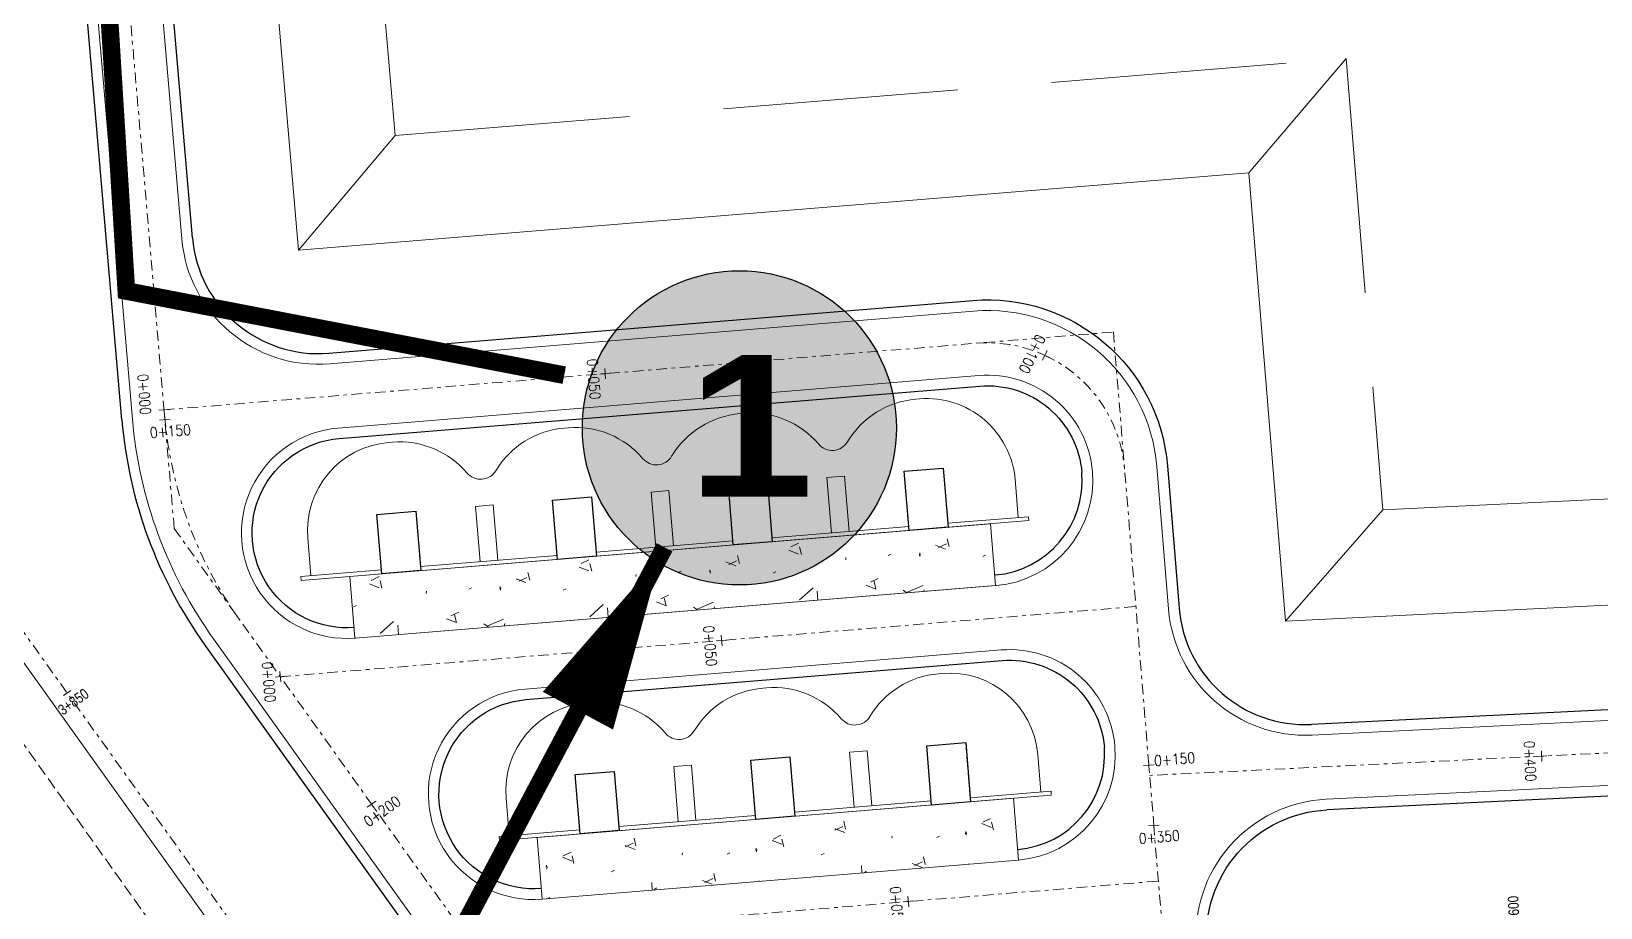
# Model space of a CAD drawing. Header units: metres. Extents: x -703672 to 3951284, y -4124475 to 4104628.
# Drawn here: x 327825.5 to 328002.8, y 4103498.8 to 4103597.7 of the extents above; entities that cross this region are included whole.
import ezdxf

# ---------------------------------------------------------------- set-up
doc = ezdxf.new("R2010")
doc.units = ezdxf.units.M
doc.header["$MEASUREMENT"] = 0
for name, pattern in [('DGN Style 2', [1.328383, 0.79703, -0.531353]), ('DGN Style 3', [1.859736, 1.328383, -0.531353]), ('DGN Style 7', [2.656765, 1.195544, -0.531353, 0.398515, -0.531353])]:
    doc.linetypes.add(name, pattern=pattern)
for name, color, linetype, lineweight in [('C-ALGN-STAT', 8, 'Continuous', 0), ('C-ALGN-STAT1', 8, 'Continuous', 0), ('C-ANNO-PATT', 251, 'Continuous', 0), ('C-ANNO-TEXT', 7, 'Continuous', 25), ('C-APRN-OTLN', 7, 'Continuous', 0), ('C-PADS-OTLN', 9, 'Continuous', 30), ('C-PROP-BASE', 2, 'CONLMT', 0), ('C-ROAD-CNTR', 8, 'DGN Style 7', 0), ('C-ROAD-CURB', 9, 'Continuous', 0), ('C-ROAD-OTLN', 7, 'Continuous', 0), ('C-SITE-EROS', 252, 'Continuous', 0), ('C-SITE-STRC(Magnum)', 252, 'Continuous', 0), ('C-STRM-HDWL', 3, 'Continuous', 0)]:
    doc.layers.add(name, color=color, linetype=linetype, lineweight=lineweight)
doc.styles.add('DGN', font='ENGINEERING.shx', dxfattribs={"width": 0.85, "height": 1.2})
doc.styles.add('Style-Arial Black', font='')
doc.styles.add('Style-ENGINEERING', font='ENGINEERING.shx')
doc.styles.get('Style-Arial Black').set_extended_font_data('Arial Black')
doc.linetypes.add('CONLMT', pattern='A,0.10417,-0.009026,[2,dgnlstyle-tsaec.shx,S=4.1336e-05,R=0,X=0,Y=0],-0.009026', length=0.122222)

# ---------------------------------------------------------------- blocks, each defined once
blk = doc.blocks.new('lbl_tic')
at = {"color": 0, "linetype": 'ByBlock', "lineweight": -2}
blk.add_line((0, -0.04165), (0, 0.04165), dxfattribs=at)

msp = doc.modelspace()

# ---------------------------------------------------------------- hatches: boundary and pattern name
at = {"layer": 'C-ANNO-PATT'}
h = msp.add_hatch(dxfattribs=at)
h.set_pattern_fill('CONCRT', color=256, style=0, pattern_type=2)
h.set_pattern_definition([(25.31, (327911.241, 4103539.472), (-34.28868, -14.664636), [0.9851, -200.387]), (283.121, (327912.241, 4103539.472), (-23.061825, 105.408698), [0.8989, -191.301]), (158.308, (327912.1325, 4103538.6424), (-36.78157, 8.9706), [1.1851, -52.489]), (41.966, (327912.241, 4103533.472), (-76.68438, -65.73), [2.0496, -115.338]), (273.292, (327914.2409, 4103534.472), (-11.836287, 225.481385), [1.8162, -247.711]), (164.206, (327914.241, 4103532.472), (-160.21783, 46.75207), [1.652, -203.076]), (23.155, (327911.214, 4103545.159), (-23.6901, -1.8979), [2.0497, -35.2433]), (254.802, (327913.241, 4103545.472), (8.106014, 36.40138), [1.8496, -162.262]), (145.367, (327912.241, 4103544.472), (-13.091467, 10.86843), [1.6727, -186.226]), (263.4276, (327917.4805, 4103538.2486), (19.332393, 156.47407), [0.2562, -217.6865]), (26.576, (327922.241, 4103538.472), (-79.17636, -42.09528), [0.3499, -126.52]), (26.576, (327909.241, 4103530.472), (-79.17636, -42.09528), [0.3499, -126.52]), (26.576, (327909.241, 4103536.472), (-79.17636, -42.09528), [0.3499, -126.52]), (236.8008, (327915.4078, 4103530.038), (-10.5987, -12.76644), [0.3216, -149.978]), (26.576, (327915.5164, 4103542.8339), (-79.17636, -42.09518), [0.3499, -126.5201]), (26.576, (327906.241, 4103540.472), (-79.17636, -42.09528), [0.3499, -126.52]), (25.31, (327904.241, 4103537.472), (-34.28868, -14.664636), [0.9851, -200.387]), (283.121, (327905.241, 4103538.472), (-23.061825, 105.4087), [0.8989, -191.301]), (158.308, (327905.023, 4103537.319), (-36.7816, 8.9706), [1.185, -52.489]), (25.31, (327920.241, 4103535.472), (-34.28868, -14.664636), [0.9851, -200.387]), (283.1213, (327920.6507, 4103535.5767), (-23.062397, 105.40831), [0.8989, -191.3008]), (158.308, (327920.855, 4103534.7013), (-36.78157, 8.9706), [1.1851, -52.489]), (263.4276, (327912.7761, 4103549.4876), (19.332393, 156.47407), [0.2562, -217.6865]), (263.4276, (327925.81, 4103538.7721), (19.332393, 156.47407), [0.2562, -217.6865])])
h.paths.add_polyline_path([(327862.12607, 4103529.22247, -0.000001954), (327862.12616, 4103529.22248), (327934.41909, 4103535.15621), (327933.84768, 4103542.11796), (327861.49023, 4103536.17893), (327862.06164, 4103529.21719, 0.001358101)])
h = msp.add_hatch(dxfattribs=at)
h.set_pattern_fill('CONCRT', color=256, style=0, pattern_type=2)
h.set_pattern_definition([(25.307, (327916.241, 4103507.472), (-34.28945, -14.66284), [0.9851, -200.387]), (283.119, (327917.241, 4103508.472), (-23.058146, 105.4095), [0.8989, -191.301]), (158.305, (327917.349, 4103507.2006), (-36.7812, 8.9721), [1.185, -52.489]), (41.964, (327918.241, 4103501.472), (-76.68667, -65.72732), [2.0496, -115.338]), (273.29, (327919.2409, 4103503.472), (-11.828416, 225.481798), [1.8162, -247.711]), (164.204, (327919.241, 4103501.472), (-160.216197, 46.757663), [1.652, -203.076]), (23.153, (327916.431, 4103513.717), (-23.6902, -1.897), [2.0497, -35.2433]), (254.8, (327918.241, 4103514.472), (8.107285, 36.401096), [1.8496, -162.262]), (145.364, (327918.241, 4103512.472), (-13.0909, 10.869114), [1.6727, -186.226]), (263.425, (327922.6968, 4103506.8066), (19.338974, 156.473256), [0.2562, -217.6865]), (26.5735, (327927.7316, 4103506.6428), (-79.17813, -42.09185), [0.3499, -126.5201]), (26.5735, (327914.5511, 4103499.4424), (-79.17813, -42.09185), [0.3499, -126.5201]), (26.5735, (327914.6962, 4103504.6773), (-79.17813, -42.09185), [0.3499, -126.5201]), (236.798, (327920.241, 4103498.472), (-10.5993, -12.7659), [0.3216, -149.978]), (26.5735, (327920.7329, 4103511.392), (-79.17813, -42.09185), [0.3499, -126.5201]), (26.5735, (327911.4726, 4103509.2467), (-79.17813, -42.09185), [0.3499, -126.5201]), (25.307, (327909.241, 4103506.472), (-34.28945, -14.66284), [0.9851, -200.387]), (283.119, (327910.241, 4103506.472), (-23.058146, 105.4095), [0.8989, -191.301]), (158.305, (327910.2394, 4103505.8773), (-36.7812, 8.9721), [1.185, -52.489]), (25.307, (327925.241, 4103503.472), (-34.289447, -14.66284), [0.9851, -200.387]), (283.119, (327926.241, 4103504.472), (-23.058146, 105.409503), [0.8989, -191.301]), (158.305, (327926.071, 4103503.259), (-36.7812, 8.9721), [1.185, -52.489]), (263.425, (327917.9929, 4103518.0457), (19.338974, 156.473256), [0.2562, -217.6865]), (263.425, (327931.0263, 4103507.3298), (19.338974, 156.473256), [0.2562, -217.6865])])
h.paths.add_polyline_path([(327937.03593, 4103504.15151), (327936.46408, 4103511.12812), (327882.66104, 4103506.71803), (327883.2329, 4103499.74143)])
at = {"layer": 'C-ANNO-TEXT', "lineweight": -2, "ltscale": 0.6}
h = msp.add_hatch(color=2, dxfattribs=at)
h.dxf.hatch_style = 1
h.paths.add_polyline_path([(327887.7612, 4103552.95376, 1), (327923.24201, 4103552.95376, 1)])

# ---------------------------------------------------------------- linework, layer by layer
at = {"layer": 'C-ALGN-STAT1', "flags": 128}
msp.add_lwpolyline([(327829.16072, 4103522.71948), (327829.97377, 4103523.30168)], dxfattribs=at)
at = {"layer": 'C-ANNO-TEXT', "color": 1, "lineweight": -2, "ltscale": 0.6, "const_width": 2}
for points in [[(327885.70913, 4103558.90011), (327836.24874, 4103568.40712), (327819.12588, 4103844.10534), (327501.41966, 4103810.83207)], [(328081.98904, 4103182.59926), (328073.86192, 4103206.95704), (328005.55067, 4103190.34935), (327926.30316, 4103363.96993), (327855.49694, 4103461.15185), (327897.03813, 4103539.46574)]]:
    msp.add_lwpolyline(points, dxfattribs=at)
at = {"layer": 'C-ANNO-TEXT', "color": 1, "lineweight": -2, "ltscale": 0.6}
msp.add_lwpolyline([(327896.61768, 4103538.42115, 0, 9, 0), (327887.26156, 4103521.01555, 0, 0, 0)], format="xyseb", dxfattribs=at)
at = {"layer": 'C-ANNO-TEXT', "color": 0, "lineweight": -2, "ltscale": 0.6}
msp.add_circle((327905.50161, 4103552.95376), 17.74041, dxfattribs=at)
at = {"layer": 'C-APRN-OTLN'}
for p, q in [((327855.98571, 4103535.73583), (327938.1901, 4103542.47389)), ((327929.0333, 4103542.17485), (327938.15273, 4103542.92234)), ((327938.15273, 4103542.92234), (327938.1901, 4103542.47389)), ((327889.32643, 4103538.92018), (327904.77464, 4103540.18643)), ((327909.17987, 4103540.54751), (327924.62807, 4103541.81376)), ((327869.473, 4103537.29285), (327884.9212, 4103538.5591)), ((327855.94834, 4103536.18427), (327865.06777, 4103536.93177)), ((327855.94834, 4103536.18427), (327855.98571, 4103535.73583)), ((327931.57841, 4103511.17916), (327940.69783, 4103511.92665)), ((327940.69783, 4103511.92665), (327940.7352, 4103511.47821)), ((327878.38879, 4103506.36785), (327940.7352, 4103511.47821)), ((327911.72901, 4103509.55818), (327927.17722, 4103510.82442)), ((327936.46408, 4103511.12812), (327937.03593, 4103504.15151)), ((327891.87557, 4103507.93085), (327907.32378, 4103509.19709)), ((327878.35092, 4103506.82227), (327887.47034, 4103507.56976)), ((327878.35092, 4103506.82227), (327878.38879, 4103506.36785)), ((327883.2329, 4103499.74143), (327882.66104, 4103506.71803))]:
    msp.add_line(p, q, dxfattribs=at)
at = {"layer": 'C-APRN-OTLN', "flags": 128}
msp.add_lwpolyline([(327862.12607, 4103529.22247, -0.000001954), (327862.12616, 4103529.22248), (327934.41909, 4103535.15621), (327933.84768, 4103542.11796), (327861.49023, 4103536.17893), (327862.06164, 4103529.21719, 0.001358101), (327862.12607, 4103529.22247)], format="xyb", close=True, dxfattribs=at)
msp.add_lwpolyline([(327937.03593, 4103504.15151), (327936.46408, 4103511.12812), (327882.66104, 4103506.71803), (327883.2329, 4103499.74143), (327937.03593, 4103504.15151)], close=True, dxfattribs=at)
at = {"layer": 'C-PADS-OTLN', "flags": 128}
for points in [[(327929.07067, 4103541.7264), (327924.66594, 4103541.35934), (327924.10871, 4103548.04616), (327928.51344, 4103548.41322), (327929.07067, 4103541.7264)], [(327909.21724, 4103540.09907), (327904.81251, 4103539.73201), (327904.25527, 4103546.41883), (327908.66, 4103546.78589), (327909.21724, 4103540.09907)], [(327889.3638, 4103538.47174), (327884.95907, 4103538.10468), (327884.40183, 4103544.7915), (327888.80657, 4103545.15856), (327889.3638, 4103538.47174)], [(327869.51037, 4103536.84441), (327865.10563, 4103536.47735), (327864.5484, 4103543.16417), (327868.95313, 4103543.53123), (327869.51037, 4103536.84441)], [(327931.62031, 4103510.73109), (327927.21558, 4103510.36403), (327926.65835, 4103517.05085), (327931.06308, 4103517.41791), (327931.62031, 4103510.73109)], [(327911.76688, 4103509.10376), (327907.36215, 4103508.7367), (327906.80491, 4103515.42352), (327911.20964, 4103515.79058), (327911.76688, 4103509.10376)], [(327891.91344, 4103507.47643), (327887.50871, 4103507.10937), (327886.95147, 4103513.79619), (327891.35621, 4103514.16325), (327891.91344, 4103507.47643)]]:
    msp.add_lwpolyline(points, close=True, dxfattribs=at)
at = {"layer": 'C-PROP-BASE', "color": 251, "linetype": 'DGN Style 7'}
msp.add_lwpolyline([(327967.45065, 4102823.9023), (327967.67516, 4102824.12681), (327963.61216, 4102830.35281), (327958.86116, 4102839.62681), (327952.83116, 4102853.06081), (327946.86716, 4102882.87981), (327924.91316, 4102980.00481), (327924.15916, 4102984.46081), (327902.36816, 4103081.55281), (327900.27116, 4103091.05481), (327878.909, 4103183.85949), (327989.16637, 4103211.2745), (327959.11517, 4103311.44486), (327851.15371, 4103492.86476), (327788.78913, 4103579.95787)], dxfattribs=at)
at = {"layer": 'C-ROAD-CNTR'}
for p, q in [((327841.66223, 4103541.58882), (327818.73101, 4103808.02777)), ((327840.50921, 4103554.98585), (327947.74554, 4103563.77571)), ((327947.74554, 4103563.77571), (327955.36749, 4103470.78756)), ((327841.66223, 4103541.58882), (327895.85383, 4103465.90939)), ((327853.6426, 4103524.85805), (327950.28619, 4103532.77966)), ((328256.39547, 4103528.6841), (327951.84941, 4103513.70834)), ((327874.74821, 4103495.38372), (327952.82684, 4103501.78361))]:
    msp.add_line(p, q, dxfattribs=at)
at = {"layer": 'C-ROAD-CNTR', "extrusion": (0, 0, -1)}
msp.add_arc((-327933.51784, 4103547.00735), 15.55, 85.3141002, 175.3141002, dxfattribs=at)
at = {"layer": 'C-ROAD-CNTR'}
msp.add_arc((327886.75102, 4103558.23381), 46.35, 184.9190724, 215.6052291, dxfattribs=at)
at = {"layer": 'C-ROAD-CURB', "linetype": 'Continuous', "lineweight": 25}
for p, q in [((327835.7396, 4103553.84349), (327822.92265, 4103702.76419)), ((327843.70593, 4103574.4037), (327834.32324, 4103683.42163)), ((327859.12148, 4103561.37771), (327931.85147, 4103567.33918)), ((327860.28092, 4103551.74021), (327932.64372, 4103557.67159)), ((327953.84965, 4103548.67389), (327955.16904, 4103532.57735)), ((327845.12298, 4103528.42532), (327886.78016, 4103470.25041)), ((328165.06722, 4103529.04898), (327970.12358, 4103519.46282)), ((327881.38653, 4103522.26588), (327935.18438, 4103526.67554)), ((328166.74441, 4103519.39971), (327971.85104, 4103509.81602)), ((327883.13476, 4103500.93741), (327883.13486, 4103500.93742))]:
    msp.add_line(p, q, dxfattribs=at)
for centre, radius, start, end in [((327857.95326, 4103575.62991), 14.3, 184.9190724, 274.6858998), ((327886.75102, 4103558.23381), 51.2, 184.9190724, 215.6052291), ((327933.51784, 4103547.00735), 10.7, 274.6858998, 4.6858998), ((327969.42124, 4103533.74556), 14.3, 184.6858803, 272.8151974), ((327936.05849, 4103516.0113), 10.7, 274.7143164, 4.6858803)]:
    msp.add_arc(centre, radius, start, end, dxfattribs=at)
at = {"layer": 'C-ROAD-CURB', "linetype": 'Continuous', "lineweight": 25, "extrusion": (0, 0, -1)}
for centre, radius, start, end in [((-327933.51784, 4103547.00735), 20.4, 85.3146212, 175.3141002), ((-327933.51784, 4103547.00735), 10.7, 85.3141002, 175.3141002), ((-327861.15503, 4103541.07598), 10.7, 265.3136522, 85.3141002), ((-327936.0585, 4103516.01131), 10.7, 85.3141002, 175.3141002), ((-327882.26065, 4103511.60165), 10.7, 265.313874, 85.3141002), ((-327972.55338, 4103495.53328), 14.3, 355.3141197, 87.1848026)]:
    msp.add_arc(centre, radius, start, end, dxfattribs=at)
at = {"layer": 'C-ROAD-OTLN'}
for p, q in [((327836.93518, 4103553.94639), (327824.11823, 4103702.86708)), ((327842.51035, 4103574.30081), (327833.12766, 4103683.31874)), ((327859.21951, 4103560.18172), (327931.9495, 4103566.14319)), ((327860.18288, 4103552.9362), (327932.54569, 4103558.86758)), ((327952.65366, 4103548.57586), (327953.97305, 4103532.47932)), ((327862.12737, 4103529.21577), (327934.48999, 4103535.14713)), ((327846.09864, 4103529.12396), (327887.75582, 4103470.94904)), ((327881.2885, 4103523.46187), (327935.08635, 4103527.87153)), ((328165.12616, 4103527.85043), (327970.18252, 4103518.26427)), ((328166.68547, 4103520.59827), (327971.7921, 4103511.01457)), ((327883.2329, 4103499.74143), (327937.03064, 4103504.15108))]:
    msp.add_line(p, q, dxfattribs=at)
for centre, radius, start, end in [((327857.95326, 4103575.62991), 15.5, 184.9190724, 274.6858998), ((327886.75102, 4103558.23381), 50, 184.9190724, 215.6052291), ((327933.51784, 4103547.00735), 11.9, 274.6858998, 4.6858998), ((327969.42124, 4103533.74556), 15.5, 184.6858803, 272.8151974), ((327936.05849, 4103516.0113), 11.9, 274.6858998, 4.6858803)]:
    msp.add_arc(centre, radius, start, end, dxfattribs=at)
at = {"layer": 'C-ROAD-OTLN', "extrusion": (0, 0, -1)}
for centre, radius, start, end in [((-327933.51784, 4103547.00735), 19.2, 85.3146212, 175.3141002), ((-327933.51784, 4103547.00735), 11.9, 85.3141002, 175.3141002), ((-327861.15503, 4103541.07598), 11.9, 265.3136522, 85.3141002), ((-327863.09952, 4103517.35554), 11.9, 85.3136522, 85.3141002), ((-327936.0585, 4103516.01131), 11.9, 85.3141002, 175.3141002), ((-327882.26065, 4103511.60165), 11.9, 265.313874, 85.3141002), ((-327972.55338, 4103495.53328), 15.5, 355.3141197, 87.1848026), ((-327884.20504, 4103487.8812), 11.9, 85.313874, 85.3141002)]:
    msp.add_arc(centre, radius, start, end, dxfattribs=at)
at = {"layer": 'C-SITE-EROS', "linetype": 'Continuous'}
for p, q in [((327845.87153, 4103687.08631), (327855.68783, 4103573.03028)), ((327963.06039, 4103581.73251), (327974.04884, 4103594.66243)), ((327855.68783, 4103573.03028), (327866.61977, 4103585.95562)), ((327855.68783, 4103573.03028), (327963.06039, 4103581.73251)), ((327963.06039, 4103581.73251), (327967.17396, 4103531.13203)), ((327787.82266, 4103577.87229), (327849.5276, 4103491.70037)), ((327915.38766, 4103547.33472), (327917.38105, 4103547.49733)), ((327917.38105, 4103547.49733), (327917.90133, 4103541.25388)), ((327895.53423, 4103545.70739), (327897.52761, 4103545.87)), ((327897.52761, 4103545.87), (327898.0479, 4103539.62655)), ((327875.68079, 4103544.08006), (327877.67417, 4103544.24267)), ((327877.67417, 4103544.24267), (327878.19446, 4103537.99922)), ((327967.17396, 4103531.13203), (327978.19278, 4103543.68837)), ((327967.17396, 4103531.13203), (328167.06415, 4103540.96144)), ((327917.93731, 4103516.3394), (327919.93069, 4103516.50202)), ((327919.93069, 4103516.50202), (327920.45097, 4103510.25857)), ((327898.07933, 4103514.7117), (327900.07271, 4103514.87432)), ((327900.07271, 4103514.87432), (327900.593, 4103508.63086))]:
    msp.add_line(p, q, dxfattribs=at)
at = {"layer": 'C-SITE-EROS', "linetype": 'DGN Style 3', "ltscale": 20, "transparency": 33554661}
for p, q in [((327858.92308, 4103675.38385), (327866.61977, 4103585.95562)), ((327866.61977, 4103585.95562), (327974.04884, 4103594.66243)), ((327974.04884, 4103594.66243), (327978.19278, 4103543.68837)), ((327978.19278, 4103543.68837), (328154.10766, 4103552.33882))]:
    msp.add_line(p, q, dxfattribs=at)
at = {"layer": 'C-SITE-EROS', "linetype": 'DGN Style 3', "transparency": 33554661, "flags": 128}
msp.add_lwpolyline([(327785.29803, 4103572.42929), (327844.92115, 4103488.78926)], dxfattribs=at)
at = {"layer": 'C-SITE-EROS', "linetype": 'Continuous', "flags": 128}
for points in [[(327925.43743, 4103556.18462), (327925.85598, 4103556.2195)], [(327905.584, 4103554.55729), (327906.00255, 4103554.59217)], [(327885.73056, 4103552.92996), (327886.14911, 4103552.96483)], [(327865.87713, 4103551.30262), (327866.29568, 4103551.3375)], [(327915.38766, 4103547.33472), (327915.9064, 4103541.10987)], [(327895.53423, 4103545.70739), (327896.05297, 4103539.48254)], [(327936.64452, 4103547.17301), (327937.0059, 4103542.8365)], [(327875.68079, 4103544.08006), (327876.19953, 4103537.85521)], [(327857.09517, 4103536.27011), (327856.74212, 4103540.50671)], [(327927.98707, 4103525.18931), (327928.40562, 4103525.22419)], [(327908.13364, 4103523.56198), (327908.55219, 4103523.59686)], [(327888.2802, 4103521.93465), (327888.69875, 4103521.96953)], [(327917.93731, 4103516.3394), (327918.45604, 4103510.11456)], [(327939.20154, 4103516.08919), (327939.55554, 4103511.84119)], [(327898.07933, 4103514.7117), (327898.59807, 4103508.48685)], [(327879.49775, 4103506.9081), (327879.1452, 4103511.13874)]]:
    msp.add_lwpolyline(points, dxfattribs=at)
at = {"layer": 'C-SITE-EROS', "linetype": 'Continuous', "extrusion": (0, 0, -1)}
for centre, start, end in [((-327926.26789, 4103546.21916), 30.9747856, 85.2363583), ((-327926.68644, 4103546.25404), 85.2363583, 175.2363648), ((-327906.41445, 4103544.59183), 30.9747856, 85.2363583), ((-327906.833, 4103544.62671), 85.2363583, 139.6567636), ((-327886.56102, 4103542.9645), 30.9747856, 85.2363583), ((-327886.97957, 4103542.99938), 85.2363583, 139.6567636), ((-327866.70758, 4103541.33717), 355.2363583, 85.2363583), ((-327867.12613, 4103541.37205), 85.2363583, 139.6567636), ((-327928.81753, 4103515.22385), 30.9747856, 85.2363583), ((-327929.23608, 4103515.25873), 85.2363583, 175.2363583), ((-327909.38264, 4103513.6314), 85.2363583, 139.6567636), ((-327889.52921, 4103512.00407), 85.2363583, 139.6567636)]:
    msp.add_arc(centre, 10, start, end, dxfattribs=at)
at = {"layer": 'C-SITE-EROS', "linetype": 'Continuous'}
for centre, radius, start, end in [((327915.97916, 4103552.39509), 2, 220.3432364, 329.0252144), ((327896.12573, 4103550.76776), 2, 220.3432364, 329.0252144), ((327876.27229, 4103549.14043), 2, 220.3432364, 329.0252144), ((327908.96409, 4103513.59652), 10, 94.7636417, 149.0252144), ((327889.11066, 4103511.96919), 10, 94.7636417, 184.7636417), ((327918.5288, 4103521.39978), 2, 220.3432364, 329.0252144), ((327898.67537, 4103519.77245), 2, 220.3432364, 329.0252144)]:
    msp.add_arc(centre, radius, start, end, dxfattribs=at)
at = {"layer": 'C-SITE-STRC(Magnum)', "linetype": 'DGN Style 2', "lineweight": 18, "flags": 128}
for points in [[(327474.92916, 4103623.7123), (327463.76388, 4103623.35141), (327459.00563, 4103590.28966, -0.131682981), (327449.21802, 4103567.44598), (327419.77429, 4103530.02516, 0.050024336), (327416.34539, 4103524.63645), (327404.46848, 4103501.06436, 0.399092237), (327415.34424, 4103465.28186, -0.03015735), (327414.09441, 4103464.1642), (327383.5505, 4103477.69218), (327379.73643, 4103469.08066), (327414.64387, 4103453.62007), (327411.55308, 4103446.64577), (327405.47326, 4103432.92675), (327404.66388, 4103431.09784), (327412.32087, 4103427.70926), (327426.86334, 4103460.38368), (327490.88482, 4103433.72887), (327482.67681, 4103415.19279), (327503.42545, 4103406.00078), (327515.59038, 4103400.60561), (327513.4408, 4103395.75983), (327512.5067, 4103393.64751), (327506.90161, 4103381.01808), (327506.41977, 4103379.9324), (327505.93785, 4103378.84676), (327505.60831, 4103378.10442), (327514.12753, 4103374.32268), (327533.28856, 4103417.56761), (327534.55713, 4103419.83281), (327536.16895, 4103421.74134), (327538.11209, 4103423.3179), (327540.31721, 4103424.49315), (327542.80697, 4103425.27039), (327606.49256, 4103438.69266), (327613.12533, 4103410.16313), (327633.8783, 4103415.05353), (327648.18436, 4103418.31393), (327651.57035, 4103403.74072), (327653.75868, 4103394.32503), (327662.83915, 4103396.43285), (327653.92581, 4103434.75737), (327653.56948, 4103437.85604), (327653.907, 4103440.83511), (327654.90812, 4103443.66951), (327656.51855, 4103446.19844), (327658.6662, 4103448.29946), (327662.12629, 4103450.41958), (327702.54563, 4103458.94312), (327708.04616, 4103432.91303), (327725.6293, 4103436.64656), (327728.39844, 4103423.62424), (327730.34145, 4103414.51178), (327730.75759, 4103412.55555), (327739.86596, 4103414.49317), (327732.00641, 4103451.47973), (327731.70451, 4103454.54151), (327732.08253, 4103457.4781), (327733.10683, 4103460.26569), (327734.72467, 4103462.75056), (327736.85507, 4103464.81687), (327739.38347, 4103466.35129), (327742.31295, 4103467.31766), (327795.70779, 4103478.57536), (327798.37352, 4103478.86546), (327800.93973, 4103478.65012), (327803.41086, 4103477.9349), (327805.7056, 4103476.75254), (327807.72555, 4103475.15166), (327809.52999, 4103473.03389), (327888.26583, 4103380.83227), (327891.2024, 4103376.33064), (327893.73834, 4103371.54396), (327895.82549, 4103366.5592), (327897.45309, 4103361.34929), (327899.64977, 4103353.00909, -0.422274685), (327895.21605, 4103345.63902), (327891.70038, 4103344.81551), (327892.14916, 4103342.86649), (327872.78283, 4103338.33011), (327870.46984, 4103337.78832), (327869.67905, 4103337.60308), (327871.73165, 4103328.84027), (327898.33952, 4103335.07292, -0.406198129), (327905.51005, 4103330.75924), (327920.28156, 4103274.67583, -0.422274685), (327915.84784, 4103267.30577), (327887.37007, 4103260.63512), (327889.42267, 4103251.87231), (327890.21347, 4103252.05755), (327892.52646, 4103252.59934), (327912.43894, 4103257.26365), (327912.88838, 4103255.3148), (327918.97131, 4103256.73967, -0.406198129), (327926.14183, 4103252.42598), (327928.01903, 4103245.29878, -0.367345926), (327920.75053, 4103230.11838), (327918.78494, 4103238.64642), (327893.83182, 4103232.90086), (327896.06622, 4103223.22775), (327878.8961, 4103218.54554, -0.4013472), (327863.097, 4103227.11748), (327861.14569, 4103226.65546), (327870.61381, 4103191.93496), (327872.52954, 4103192.52746, -0.4013472), (327881.79008, 4103207.93305), (327898.61988, 4103212.52246), (327902.96646, 4103193.70854), (327937.91739, 4103201.82811), (327935.9927, 4103209.13562, 0.421603146), (327921.66405, 4103217.2501), (327921.32669, 4103218.71382, -0.419694493), (327937.44323, 4103209.51767), (327939.9717, 4103199.91778), (327950.63958, 4103202.60306), (327908.0269, 4103364.39174), (327906.17122, 4103370.33173), (327903.6921, 4103376.25265), (327900.68854, 4103381.92199), (327897.09137, 4103387.43626), (327828.60802, 4103467.63196, -0.157368162), (327810.18829, 4103511.86209), (327807.74168, 4103541.47516, 0.413937551), (327776.47956, 4103567.9911), (327646.36129, 4103557.36427, -0.414094093), (327632.34667, 4103569.25765), (327630.48752, 4103591.90778, 0.414468267), (327604.58382, 4103613.86227), (327488.19521, 4103604.20706, -0.481976983), (327474.25304, 4103619.01444), (327474.92916, 4103623.7123)], [(327626.66123, 4103444.98731, 0.151706143), (327626.6601, 4103444.9872), (327630.01852, 4103445.30891), (327633.35682, 4103444.89324), (327636.52081, 4103443.75361), (327639.36304, 4103441.94364), (327641.73601, 4103439.55048), (327643.52578, 4103436.7015), (327644.2095, 4103434.75749), (327644.96023, 4103431.64709), (327645.02721, 4103428.44956), (327644.43726, 4103425.31237), (327643.20378, 4103422.36288), (327641.38041, 4103419.73517), (327639.04759, 4103417.54989), (327636.31256, 4103415.90089), (327633.31101, 4103414.85606), (327648.18436, 4103418.31393), (327651.57035, 4103403.74072), (327653.30444, 4103396.27947), (327660.43789, 4103397.92863), (327651.95194, 4103434.41549), (327651.5565, 4103437.85436), (327651.94535, 4103441.2865), (327653.09839, 4103444.55105), (327654.95529, 4103447.46701), (327657.42889, 4103449.88691), (327660.37172, 4103451.69008), (327663.68558, 4103452.79239), (327704.80216, 4103461.46296), (327708.2008, 4103461.78467), (327711.57932, 4103461.34219), (327714.77683, 4103460.16233), (327717.63246, 4103458.30544), (327720.01214, 4103455.85865), (327721.77509, 4103452.94934), (327722.55265, 4103450.60983), (327722.79393, 4103448.16308), (327722.35816, 4103444.77116), (327721.18501, 4103441.57364), (327719.32811, 4103438.71131), (327716.87462, 4103436.33163), (327713.9586, 4103434.56198), (327710.72083, 4103433.48278), (327708.04616, 4103432.91303), (327725.6293, 4103436.64656), (327728.39844, 4103423.62424), (327730.34145, 4103414.51178), (327737.49402, 4103416.03334), (327730.02697, 4103451.1728), (327729.69186, 4103454.57144), (327730.12763, 4103457.95666), (327731.30749, 4103461.16758), (327733.17108, 4103464.02992), (327735.62458, 4103466.40959), (327738.54059, 4103468.17925), (327741.79177, 4103469.25174), (327795.39252, 4103480.55286), (327798.34873, 4103480.87457), (327801.30494, 4103480.6265), (327804.15388, 4103479.80193), (327806.795, 4103478.4411), (327809.12106, 4103476.59762), (327811.05161, 4103474.33183), (327889.87047, 4103382.03299), (327892.92716, 4103377.34725), (327895.54812, 4103372.40008), (327897.70653, 4103367.24512), (327899.3756, 4103361.90246), (327901.58381, 4103353.51848, -0.422274684), (327895.67219, 4103343.69173), (327892.14916, 4103342.86649), (327871.62634, 4103338.05922), (327873.22281, 4103331.2437), (327897.88338, 4103337.02021, -0.406198129), (327907.44409, 4103331.26863), (327922.2156, 4103275.18523, -0.422274684), (327916.30398, 4103265.35848), (327910.29631, 4103263.95124), (327889.77349, 4103259.14396), (327891.36996, 4103252.32845), (327912.43894, 4103257.26365), (327918.51517, 4103258.68696, -0.406198129), (327928.07588, 4103252.93538), (327929.95307, 4103245.80817, -0.411671669), (327919.3941, 4103227.51612), (327894.83113, 4103220.81791), (327879.42228, 4103216.61599, -0.404368565), (327861.14569, 4103226.65546), (327870.61381, 4103191.93496, -0.404368565), (327881.2639, 4103209.86259), (327896.67275, 4103214.06451), (327920.92564, 4103220.67816, -0.416760033), (327939.37727, 4103210.02706), (327941.91131, 4103200.40601), (327948.69997, 4103202.11483), (327906.10439, 4103363.83857), (327904.29018, 4103369.64582), (327901.88232, 4103375.39652), (327898.96379, 4103380.90538), (327895.48672, 4103386.23553), (327827.08712, 4103466.33317, -0.157368162), (327808.19508, 4103511.69741), (327805.74847, 4103541.31048, 0.413937551), (327776.64236, 4103565.99774), (327771.44039, 4103565.57289), (327646.52409, 4103555.3709, -0.414094093), (327630.35337, 4103569.09403), (327628.49422, 4103591.74416, 0.414468267), (327604.74916, 4103611.86912), (327488.36056, 4103602.21391, -0.481976983), (327472.27344, 4103619.29934), (327472.89911, 4103623.64668), (327465.79393, 4103623.41703), (327460.98524, 4103590.00476, -0.131682981), (327450.78981, 4103566.20926), (327421.34607, 4103528.78843, 0.050024336), (327418.13148, 4103523.73652), (327406.25458, 4103500.16443, 0.433345786), (327418.8027, 4103465.90681, -0.349561426), (327399.81979, 4103460.18569), (327414.64387, 4103453.62007), (327411.55308, 4103446.64577), (327405.47326, 4103432.92675), (327411.30519, 4103430.34584), (327425.8299, 4103462.98036), (327504.81636, 4103430.09501, 0.029538652), (327511.50465, 4103427.76326, -1.028372582), (327503.42545, 4103406.00078), (327515.59038, 4103400.60561), (327513.4408, 4103395.75983), (327512.5067, 4103393.64751), (327506.41977, 4103379.9324), (327513.10974, 4103376.96268), (327531.49789, 4103418.46327), (327532.90565, 4103420.97704), (327534.76253, 4103423.17573), (327537.0015, 4103424.99232), (327539.54212, 4103426.34637), (327542.29054, 4103427.20437), (327626.66123, 4103444.98731)]]:
    msp.add_lwpolyline(points, format="xyb", close=True, dxfattribs=at)
for points in [[(327952.0943, 4103202.96921), (327909.46878, 4103364.80662), (327907.582, 4103370.84617), (327905.04943, 4103376.89474), (327901.9821, 4103382.68444), (327898.29485, 4103388.33681), (327829.74871, 4103468.60604, -0.157368162), (327811.6832, 4103511.9856), (327809.23658, 4103541.59867, 0.413937551), (327776.35746, 4103569.48612), (327646.23919, 4103558.85929, -0.414094093), (327633.84164, 4103569.38036), (327631.98249, 4103592.03049, 0.414468267), (327604.45981, 4103615.35714), (327488.0712, 4103605.70193, -0.481976983), (327475.73775, 4103618.80076), (327476.4517, 4103623.76151)], [(327950.63401, 4103202.62423), (327908.0269, 4103364.39174), (327906.17122, 4103370.33173), (327903.6921, 4103376.25265), (327900.68854, 4103381.92199), (327897.09137, 4103387.43626), (327828.60802, 4103467.63196, -0.157368162), (327810.18829, 4103511.86209), (327807.74168, 4103541.47516, 0.413937551), (327776.47956, 4103567.9911), (327646.36129, 4103557.36427, -0.414094093), (327632.34667, 4103569.25765), (327630.48752, 4103591.90778, 0.414468267), (327604.58382, 4103613.86227), (327488.19521, 4103604.20706, -0.481976983), (327474.25304, 4103619.01444), (327474.87871, 4103623.36178)]]:
    msp.add_lwpolyline(points, format="xyb", dxfattribs=at)
at = {"layer": 'C-STRM-HDWL', "linetype": 'DGN Style 3'}
msp.add_line((327931.62032, 4103510.73109), (327931.06308, 4103517.41791), dxfattribs=at)

# ---------------------------------------------------------------- block references
at = {"layer": 'C-ALGN-STAT', "lineweight": 18}
for p, xscale, yscale, zscale, rotation in [((327940.0062, 4103561.13901), 14.40576230492197, 14.40576230492197, 14.40576230492197, 334.0025817466222), ((327940.0062, 4103561.13901), 14.40576230492196, 14.40576230492196, 14.40576230492196, 334.0025287383267), ((327890.34209, 4103559.07051), 14.40576230492196, 14.40576230492196, 14.40576230492196, 4.702507579290838), ((327890.34209, 4103559.07051), 14.40576230492197, 14.40576230492197, 14.40576230492197, 4.702454570995358), ((327940.0062, 4103561.13901), 14.40576230492196, 14.40576230492196, 14.40576230492196, 244.0025817466222), ((327940.0062, 4103561.13901), 14.40576230492195, 14.40576230492195, 14.40576230492195, 244.0025287383267), ((327890.34209, 4103559.07051), 14.40576230492195, 14.40576230492195, 14.40576230492195, 274.7025075792909), ((327890.34209, 4103559.07051), 14.40576230492195, 14.40576230492195, 14.40576230492195, 274.7024545709954), ((327840.50925, 4103554.9854), 14.40576230492195, 14.40576230492195, 14.40576230492195, 274.7025075792909), ((327840.50925, 4103554.9854), 14.40576230492195, 14.40576230492195, 14.40576230492195, 274.7024545709954), ((327840.50925, 4103554.9854), 14.40576230492196, 14.40576230492196, 14.40576230492196, 4.702507579290838), ((327840.50925, 4103554.9854), 14.40576230492197, 14.40576230492197, 14.40576230492197, 4.702454570995358), ((327840.60641, 4103553.8752), 14.40576230492195, 14.40576230492195, 14.40576230492195, 4.919202044383083), ((327840.60641, 4103553.8752), 14.40576230492195, 14.40576230492195, 14.40576230492195, 4.919149036087619), ((327840.60641, 4103553.8752), 14.40576230492197, 14.40576230492197, 14.40576230492197, 94.9192020443831), ((327840.60641, 4103553.8752), 14.40576230492196, 14.40576230492196, 14.40576230492196, 94.91914903608755), ((327903.48823, 4103528.9421), 14.40576230492197, 14.40576230492197, 14.40576230492197, 4.817384097462504), ((327903.48823, 4103528.9421), 14.40576230492196, 14.40576230492196, 14.40576230492196, 4.817331089167029), ((327903.48823, 4103528.9421), 14.40576230492196, 14.40576230492196, 14.40576230492196, 274.8173840974625), ((327903.48823, 4103528.9421), 14.40576230492194, 14.40576230492194, 14.40576230492194, 274.8173310891671), ((327853.6426, 4103524.85805), 14.40576230492196, 14.40576230492196, 14.40576230492196, 274.8173840974625), ((327853.6426, 4103524.85805), 14.40576230492194, 14.40576230492194, 14.40576230492194, 274.8173310891671), ((327853.6426, 4103524.85805), 14.40576230492197, 14.40576230492197, 14.40576230492197, 4.817384097462504), ((327853.6426, 4103524.85805), 14.40576230492196, 14.40576230492196, 14.40576230492196, 4.817331089167029), ((327951.75421, 4103514.86972), 14.40576230492196, 14.40576230492196, 14.40576230492196, 4.702519533033196), ((327951.75421, 4103514.86972), 14.40576230492194, 14.40576230492194, 14.40576230492194, 4.70246652473774), ((327996.12594, 4103515.88515), 14.40576230492195, 14.40576230492195, 14.40576230492195, 272.8329345258504), ((327996.12594, 4103515.88515), 14.40576230492197, 14.40576230492197, 14.40576230492197, 272.8329875341458), ((327996.12594, 4103515.88515), 14.40576230492198, 14.40576230492198, 14.40576230492198, 2.832987534145849), ((327996.12594, 4103515.88515), 14.40576230492196, 14.40576230492196, 14.40576230492196, 2.832934525850371), ((327951.75421, 4103514.86972), 14.40576230492197, 14.40576230492197, 14.40576230492197, 94.70251953303317), ((327951.75421, 4103514.86972), 14.40576230492196, 14.40576230492196, 14.40576230492196, 94.70246652473772), ((327863.94712, 4103510.46741), 14.40576230492197, 14.40576230492197, 14.40576230492197, 125.6102684912578), ((327863.94712, 4103510.46741), 14.40576230492196, 14.40576230492196, 14.40576230492196, 125.6102154829623), ((327863.94712, 4103510.46741), 14.40576230492196, 14.40576230492196, 14.40576230492196, 35.61026849125779), ((327863.94712, 4103510.46741), 14.40576230492195, 14.40576230492195, 14.40576230492195, 35.61021548296233), ((327952.31303, 4103508.05214), 14.40576230492195, 14.40576230492195, 14.40576230492195, 4.919202044383083), ((327952.31303, 4103508.05214), 14.40576230492195, 14.40576230492195, 14.40576230492195, 4.919149036087619), ((327952.31303, 4103508.05214), 14.40576230492197, 14.40576230492197, 14.40576230492197, 94.9192020443831), ((327952.31303, 4103508.05214), 14.40576230492196, 14.40576230492196, 14.40576230492196, 94.91914903608755), ((327924.57945, 4103499.48787), 14.40576230492196, 14.40576230492196, 14.40576230492196, 274.8173840974625), ((327924.57945, 4103499.48787), 14.40576230492194, 14.40576230492194, 14.40576230492194, 274.8173310891671), ((327924.57945, 4103499.48787), 14.40576230492197, 14.40576230492197, 14.40576230492197, 4.817384097462504), ((327924.57945, 4103499.48787), 14.40576230492196, 14.40576230492196, 14.40576230492196, 4.817331089167029)]:
    msp.add_blockref('lbl_tic', p, dxfattribs=dict(at, xscale=xscale, yscale=yscale, zscale=zscale, rotation=rotation))

# ---------------------------------------------------------------- texts
at = {"layer": 'C-ALGN-STAT', "lineweight": 25, "char_height": 1.2, "attachment_point": 8, "line_spacing_factor": 0.6, "style": 'DGN'}
for s, insert, rotation in [('\\Fsimplex;\\H1x;\\W0.85;0+100', (327938.04347, 4103561.54492), 243.726281), ('\\Fsimplex;\\H1x;\\W0.85;0+050', (327888.44719, 4103558.41748), 274.4262068), ('\\Fsimplex;\\H1x;\\W0.85;0+000', (327837.67637, 4103556.69105), 274.4262068), ('\\Fsimplex;\\H1x;\\W0.85;0+150', (327841.2666, 4103551.98279), 4.6429013), ('\\Fsimplex;\\H1x;\\W0.85;0+050', (327901.59465, 4103528.28527), 274.5410833), ('\\Fsimplex;\\H1x;\\W0.85;0+000', (327851.74902, 4103524.20122), 274.5410833), ('\\Fsimplex;\\H1x;\\W0.85;0+400', (327994.21075, 4103515.29429), 272.5566868), ('\\Fsimplex;\\H1x;\\W0.85;0+150', (327954.69944, 4103514.94817), 4.4262188), ('\\Fsimplex;\\H1x;\\W0.85;0+200', (327865.48075, 4103509.17703), 35.3339677), ('\\Fsimplex;\\H1x;\\W0.85;0+350', (327952.97322, 4103506.15973), 4.6429013), ('\\Fsimplex;\\H1x;\\W0.85;0+050', (327922.68587, 4103498.83104), 274.5410833)]:
    msp.add_mtext(s, dxfattribs=dict(at, insert=insert, rotation=rotation))
at = {"layer": 'C-ALGN-STAT1', "char_height": 1.2, "attachment_point": 2, "line_spacing_factor": 1.2, "style": 'Style-ENGINEERING'}
for s, insert, rotation in [('\\H1x;\\W0.833333;3+850', (327829.91656, 4103522.52275), 35.6052291), ('\\H1x;\\W0.833333;3+600', (327992.3718, 4103498.20988), 92.8151974)]:
    msp.add_mtext(s, dxfattribs=dict(at, insert=insert, rotation=rotation))
at = {"layer": 'C-ANNO-TEXT', "color": 1, "lineweight": -2, "ltscale": 0.6, "insert": (327899.65415, 4103561.1967), "char_height": 16, "attachment_point": 1, "style": 'Style-Arial Black'}
msp.add_mtext_dynamic_manual_height_columns('1', width=45.1912295, gutter_width=0.0075, heights=[0], dxfattribs=at)

doc.saveas('drawing.dxf')
